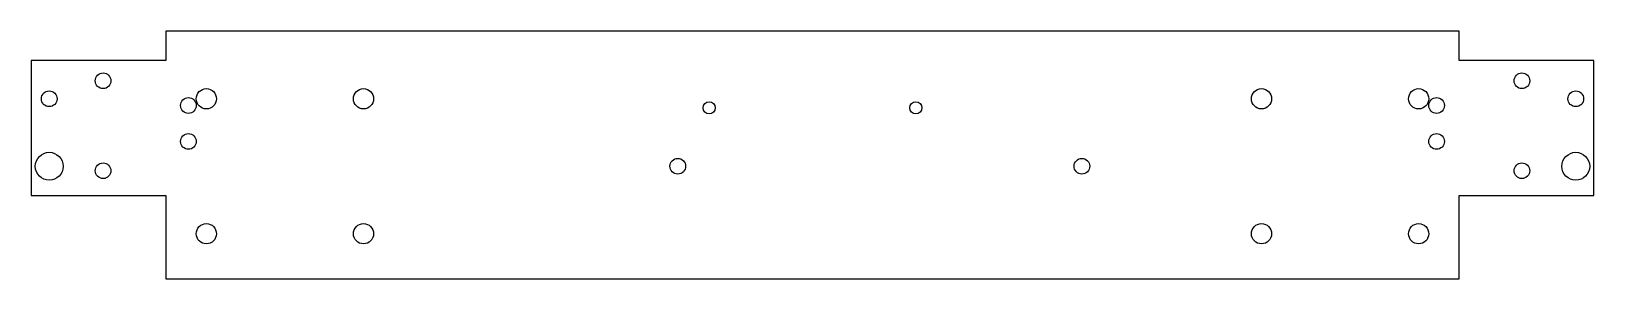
# Model space of a CAD drawing. Header units: millimetres. Extents: x -174 to 174, y 30 to 85.
import ezdxf

# ---------------------------------------------------------------- set-up
doc = ezdxf.new("R2010")
doc.units = ezdxf.units.MM

msp = doc.modelspace()

# ---------------------------------------------------------------- linework, layer by layer
for p, q in [((144, 85), (-144, 85)), ((-144, 85), (-144, 78.5)), ((144, 78.5), (144, 85)), ((-144, 78.5), (-174, 78.5)), ((-174, 78.5), (-174, 48.5)), ((174, 78.5), (144, 78.5)), ((174, 48.5), (174, 78.5)), ((-174, 48.5), (-144, 48.5)), ((-144, 48.5), (-144, 30)), ((144, 30), (144, 48.5)), ((144, 48.5), (174, 48.5)), ((-144, 30), (144, 30))]:
    msp.add_line(p, q)
for centre, radius in [((-158, 74), 1.75), ((158, 74), 1.75), ((-170, 70), 1.75), ((-139, 68.51), 1.75), ((-135, 70), 2.25), ((-100, 70), 2.25), ((100, 70), 2.25), ((135, 70), 2.25), ((139, 68.51), 1.75), ((170, 70), 1.75), ((-23, 68), 1.35), ((23, 68), 1.35), ((-139, 60.51), 1.75), ((139, 60.51), 1.75), ((-170, 55), 3.1), ((-158, 54), 1.75), ((-30, 55), 1.75), ((60, 55), 1.75), ((158, 54), 1.75), ((170, 55), 3.1), ((-135, 40), 2.25), ((-100, 40), 2.25), ((100, 40), 2.25), ((135, 40), 2.25)]:
    msp.add_circle(centre, radius)

doc.saveas('drawing.dxf')
